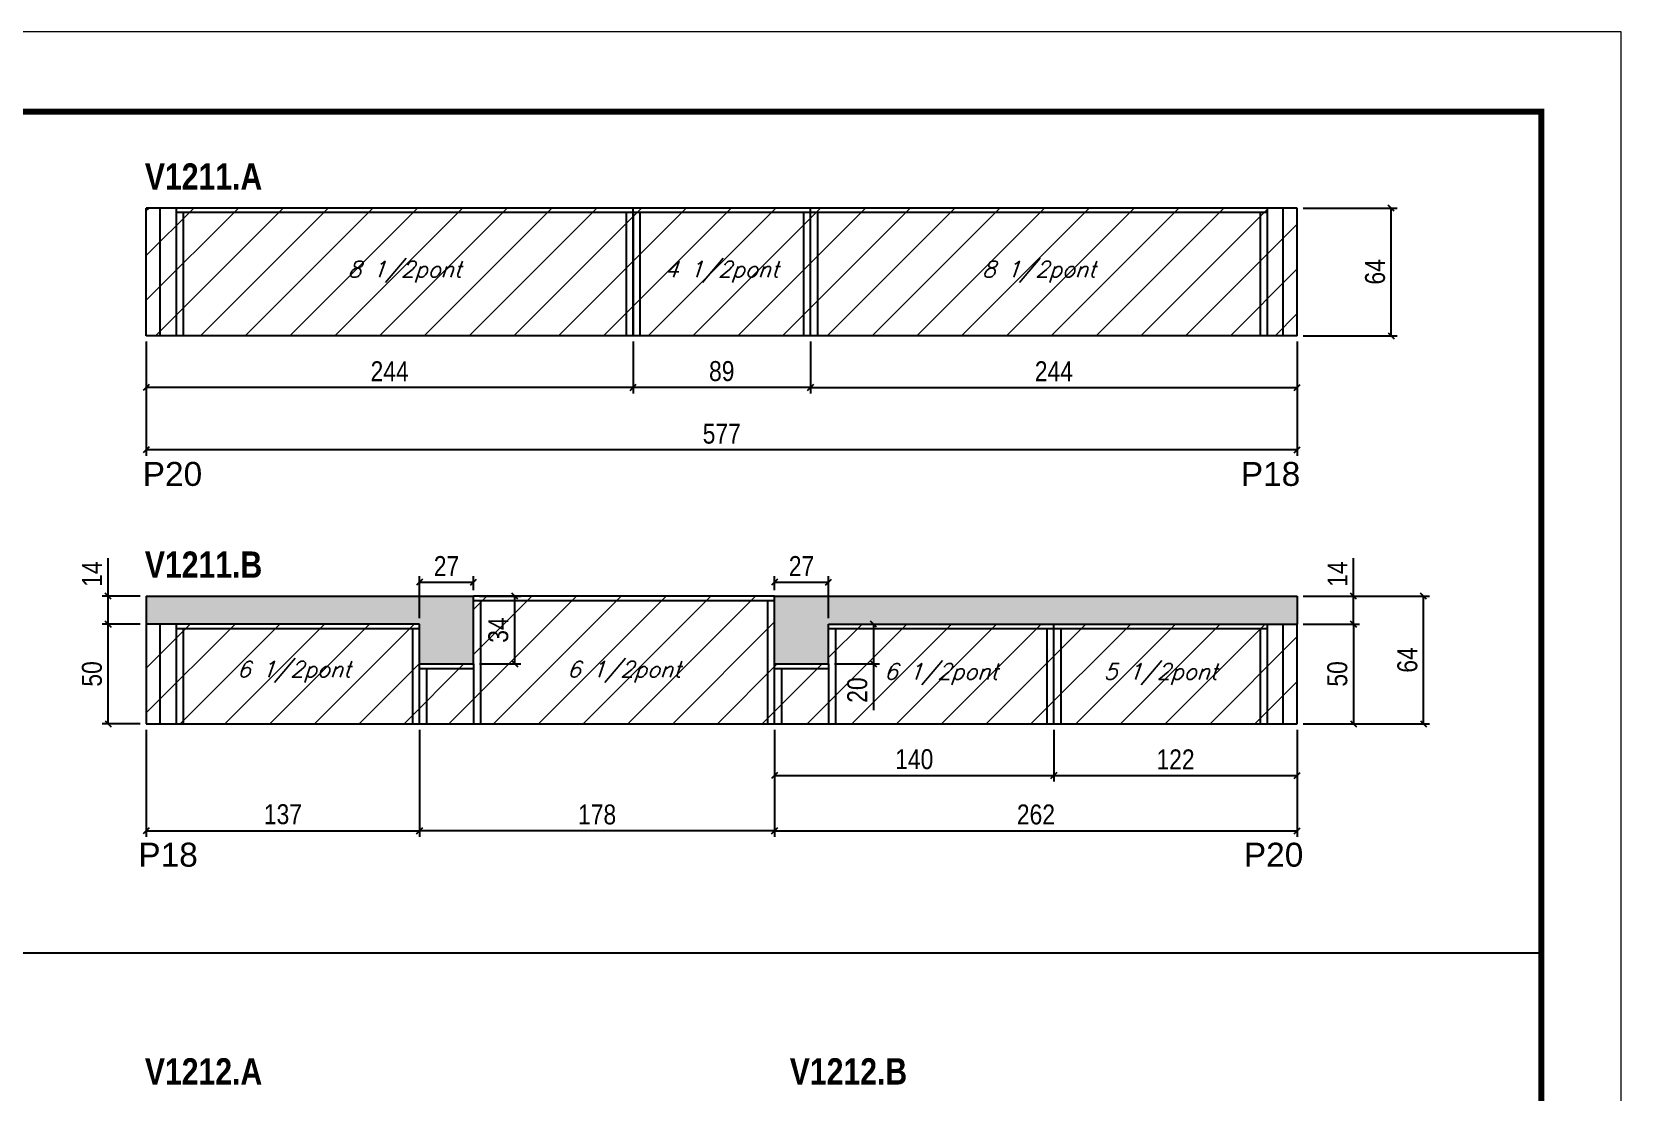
# Model space of a CAD drawing. Extents: x 3309 to 9563, y -2522 to 14608.
# Drawn here: x 7181 to 7978, y 10630 to 11162 of the extents above; entities that cross this region are included whole.
import ezdxf

# ---------------------------------------------------------------- set-up
doc = ezdxf.new("R2010")
doc.units = 0
doc.linetypes.add('DASHED', pattern=[0.75, 0.5, -0.25])
for name, color, linetype in [('5', 5, 'Continuous'), ('COTA', 241, 'Continuous'), ('NOMENCLATURA', 7, 'Continuous'), ('Painéis', 200, 'Continuous'), ('SARR_2.2x7', 40, 'Continuous'), ('SARR_3.5x7', 81, 'Continuous'), ('texto', 7, 'Continuous')]:
    doc.layers.add(name, color=color, linetype=linetype)
for name, color, linetype, lineweight in [('Folhas', 255, 'Continuous', 9), ('Hachura', 251, 'Continuous', 9), ('SARRAFO DE PRESSAO', 251, 'DASHED', 9)]:
    doc.layers.add(name, color=color, linetype=linetype, lineweight=lineweight)
doc.styles.add('COTA TECNICA', font='techl___.ttf', dxfattribs={"height": 10})
doc.styles.add('Romans', font='romans.shx')
doc.styles.get("Standard").update_dxf_attribs({"font": 'arial.ttf'})
doc.styles.add('TECNICA', font='techb___.ttf', dxfattribs={"height": 10})
doc.dimstyles.new('PAINEL', dxfattribs={"dimtxt": 10, "dimasz": 3, "dimexe": 3, "dimexo": 3, "dimgap": 3, "dimtad": 1, "dimdec": 1, "dimzin": 12, "dimdsep": 46, "dimtxsty": 'COTA TECNICA', "dimblk1": 'OBLIQUE', "dimblk2": 'OBLIQUE', "dimsah": 1, "dimcen": 0.9, "dimclrd": 4, "dimclre": 4, "dimclrt": 240, "dimadec": 1, "dimazin": 3, "dimtfac": 1, "dimtdec": 1, "dimtmove": 0, "dimatfit": 3, "dimfxl": 1, "dimtolj": 1, "dimtzin": 12, "dimarcsym": 0})
pattern_1 = [(50, (3183.5, 47.937), (5.46554, -0.4781726), [0.5715, -6.2865]), (355, (3183.5, 47.937), (-1.0573026, 5.7317054), [0.4572, -5.0292175]), (100.451445, (3183.9555, 47.8973), (4.4082374, 5.2535326), [0.4857003, -5.3427073]), (46.1842, (3183.5, 49.461), (8.1323712, -1.26127), [0.85725, -9.42975]), (96.63556, (3184.178, 49.356), (7.122124, 7.422784), [0.7285507, -8.014068]), (351.18415, (3183.5, 49.461), (7.122124, 7.422784), [0.685799, -7.543792]), (21, (3184.262, 49.08), (4.5484317, -3.067956), [0.5715, -6.2865]), (326, (3184.262, 49.08), (1.8540609, 5.525639), [0.4572, -5.0292]), (71.451445, (3184.641, 48.8245), (6.4024926, 2.457683), [0.4857003, -5.342698]), (37.5, (3183.5, 47.9372), (0.0926581, 2.53665117), [0, -4.96824, 0, -5.1054, 0, -5.04825]), (7.5, (3183.5, 47.9372), (2.0045899, 3.00541724), [0, -2.91084, 0, -4.85394, 0, -1.92405]), (327.5, (3181.8007, 47.9372), (4.06771786, -0.17186232), [0, -1.905, 0, -5.9436, 0, -7.8867]), (317.5, (3181.0387, 47.9372), (4.4438754, 0.7627947), [0, -2.4765, 0, -3.94716, 0, -5.6007])]

# ---------------------------------------------------------------- blocks, each defined once
blk = doc.blocks.new('9999999999')
at = {"layer": 'Folhas'}
blk.add_lwpolyline([(98138.98, 34190.21), (99623.98, 34190.21), (99623.98, 35240.21), (98138.98, 35240.21)], close=True, dxfattribs=at)
at = {"layer": 'Folhas', "color": 30, "const_width": 3}
blk.add_lwpolyline([(98213.98, 34230.21), (99583.98, 34230.21), (99583.98, 35200.21), (98213.98, 35200.21)], close=True, dxfattribs=at)
blk = doc.blocks.new('_Oblique')
at = {"color": 0, "linetype": 'ByBlock', "lineweight": -2}
blk.add_line((-0.5, -0.5), (0.5, 0.5), dxfattribs=at)
blk = doc.blocks.new('*D389')
at = {"layer": 'COTA', "color": 4, "linetype": 'ByBlock', "lineweight": -2, "transparency": 16777216}
for p, q in [((7482.44, 11006.77), (7482.44, 10980.86)), ((7571.44, 11006.77), (7571.44, 10980.86)), ((7571.44, 10983.86), (7482.44, 10983.86))]:
    blk.add_line(p, q, dxfattribs=at)
at = {"layer": 'Defpoints', "color": 0, "linetype": 'ByBlock', "transparency": 16777216}
for p in [(7482.44, 11009.77), (7571.44, 11009.77), (7482.44, 10983.86)]:
    blk.add_point(p, dxfattribs=at)
at = {"layer": 'COTA', "color": 4, "linetype": 'ByBlock', "lineweight": -2, "transparency": 16777216, "xscale": 3, "yscale": 3, "zscale": 3, "rotation": 180}
blk.add_blockref('_Oblique', (7482.44, 10983.86), dxfattribs=at)
at = {"layer": 'COTA', "color": 4, "linetype": 'ByBlock', "lineweight": -2, "transparency": 16777216, "xscale": 3, "yscale": 3, "zscale": 3}
blk.add_blockref('_Oblique', (7571.44, 10983.86), dxfattribs=at)
at = {"layer": 'COTA', "color": 240, "linetype": 'ByBlock', "transparency": 16777216, "insert": (7526.94, 10991.96), "char_height": 10, "attachment_point": 5, "style": 'COTA TECNICA'}
blk.add_mtext('\\A1;89', dxfattribs=at)
blk = doc.blocks.new('*D390')
at = {"layer": 'COTA', "color": 4, "linetype": 'ByBlock', "lineweight": -2, "transparency": 16777216}
for p, q in [((7238.44, 11006.77), (7238.44, 10980.86)), ((7482.44, 11006.77), (7482.44, 10980.86)), ((7482.44, 10983.86), (7238.44, 10983.86))]:
    blk.add_line(p, q, dxfattribs=at)
at = {"layer": 'Defpoints', "color": 0, "linetype": 'ByBlock', "transparency": 16777216}
for p in [(7238.44, 11009.77), (7482.44, 11009.77), (7238.44, 10983.86)]:
    blk.add_point(p, dxfattribs=at)
at = {"layer": 'COTA', "color": 4, "linetype": 'ByBlock', "lineweight": -2, "transparency": 16777216, "xscale": 3, "yscale": 3, "zscale": 3, "rotation": 180}
blk.add_blockref('_Oblique', (7238.44, 10983.86), dxfattribs=at)
at = {"layer": 'COTA', "color": 4, "linetype": 'ByBlock', "lineweight": -2, "transparency": 16777216, "xscale": 3, "yscale": 3, "zscale": 3}
blk.add_blockref('_Oblique', (7482.44, 10983.86), dxfattribs=at)
at = {"layer": 'COTA', "color": 240, "linetype": 'ByBlock', "transparency": 16777216, "insert": (7360.44, 10991.93), "char_height": 10, "attachment_point": 5, "style": 'COTA TECNICA'}
blk.add_mtext('\\A1;244', dxfattribs=at)
blk = doc.blocks.new('*D395')
at = {"layer": 'COTA', "color": 4, "linetype": 'ByBlock', "lineweight": -2, "transparency": 16777216}
for p, q in [((7238.44, 11006.77), (7238.44, 10949.47)), ((7815.44, 11006.77), (7815.44, 10949.47)), ((7815.44, 10952.47), (7238.44, 10952.47))]:
    blk.add_line(p, q, dxfattribs=at)
at = {"layer": 'Defpoints', "color": 0, "linetype": 'ByBlock', "transparency": 16777216}
for p in [(7238.44, 11009.77), (7815.44, 11009.77), (7238.44, 10952.47)]:
    blk.add_point(p, dxfattribs=at)
at = {"layer": 'COTA', "color": 4, "linetype": 'ByBlock', "lineweight": -2, "transparency": 16777216, "xscale": 3, "yscale": 3, "zscale": 3, "rotation": 180}
blk.add_blockref('_Oblique', (7238.44, 10952.47), dxfattribs=at)
at = {"layer": 'COTA', "color": 4, "linetype": 'ByBlock', "lineweight": -2, "transparency": 16777216, "xscale": 3, "yscale": 3, "zscale": 3}
blk.add_blockref('_Oblique', (7815.44, 10952.47), dxfattribs=at)
at = {"layer": 'COTA', "color": 240, "linetype": 'ByBlock', "transparency": 16777216, "insert": (7526.94, 10960.58), "char_height": 10, "attachment_point": 5, "style": 'COTA TECNICA'}
blk.add_mtext('\\A1;577', dxfattribs=at)
blk = doc.blocks.new('*D396')
at = {"layer": 'COTA', "color": 4, "lineweight": -2, "transparency": 16777216}
for p, q in [((7571.44, 11006.77), (7571.44, 10980.86)), ((7815.44, 11006.77), (7815.44, 10980.86)), ((7571.44, 10983.86), (7815.44, 10983.86))]:
    blk.add_line(p, q, dxfattribs=at)
at = {"layer": 'Defpoints', "color": 0, "transparency": 16777216}
for p in [(7571.44, 11009.77), (7815.44, 11009.77), (7815.44, 10983.86)]:
    blk.add_point(p, dxfattribs=at)
at = {"layer": 'COTA', "color": 4, "lineweight": -2, "transparency": 16777216, "xscale": 3, "yscale": 3, "zscale": 3, "rotation": 180}
blk.add_blockref('_Oblique', (7571.44, 10983.86), dxfattribs=at)
at = {"layer": 'COTA', "color": 4, "lineweight": -2, "transparency": 16777216, "xscale": 3, "yscale": 3, "zscale": 3}
blk.add_blockref('_Oblique', (7815.44, 10983.86), dxfattribs=at)
at = {"layer": 'COTA', "color": 240, "transparency": 16777216, "insert": (7693.44, 10991.93), "char_height": 10, "attachment_point": 5, "style": 'COTA TECNICA'}
blk.add_mtext('\\A1;244', dxfattribs=at)
blk = doc.blocks.new('*D397')
at = {"layer": 'COTA', "color": 4, "lineweight": -2, "transparency": 16777216}
for p, q in [((7818.44, 11073.77), (7865.61, 11073.77)), ((7862.61, 11009.77), (7862.61, 11073.77)), ((7818.44, 11009.77), (7865.61, 11009.77))]:
    blk.add_line(p, q, dxfattribs=at)
at = {"layer": 'Defpoints', "color": 0, "transparency": 16777216}
for p in [(7815.44, 11073.77), (7862.61, 11073.77), (7815.44, 11009.77)]:
    blk.add_point(p, dxfattribs=at)
at = {"layer": 'COTA', "color": 4, "lineweight": -2, "transparency": 16777216, "xscale": 3, "yscale": 3, "zscale": 3}
for p, rotation in [((7862.61, 11073.77), 90), ((7862.61, 11009.77), 270)]:
    blk.add_blockref('_Oblique', p, dxfattribs=dict(at, rotation=rotation))
at = {"layer": 'COTA', "color": 240, "transparency": 16777216, "insert": (7854.51, 11041.77), "char_height": 10, "attachment_point": 5, "rotation": 90, "style": 'COTA TECNICA'}
blk.add_mtext('\\A1;64', dxfattribs=at)
blk = doc.blocks.new('*D391')
at = {"layer": 'COTA', "color": 4, "linetype": 'ByBlock', "lineweight": -2, "transparency": 16777216}
for p, q in [((7553.44, 10812.18), (7553.44, 10786.27)), ((7693.44, 10812.18), (7693.44, 10786.27)), ((7553.44, 10789.27), (7693.44, 10789.27))]:
    blk.add_line(p, q, dxfattribs=at)
at = {"layer": 'Defpoints', "color": 0, "linetype": 'ByBlock', "transparency": 16777216}
for p in [(7553.44, 10815.18), (7693.44, 10815.18), (7693.44, 10789.27)]:
    blk.add_point(p, dxfattribs=at)
at = {"layer": 'COTA', "color": 4, "linetype": 'ByBlock', "lineweight": -2, "transparency": 16777216, "xscale": 3, "yscale": 3, "zscale": 3, "rotation": 180}
blk.add_blockref('_Oblique', (7553.44, 10789.27), dxfattribs=at)
at = {"layer": 'COTA', "color": 4, "linetype": 'ByBlock', "lineweight": -2, "transparency": 16777216, "xscale": 3, "yscale": 3, "zscale": 3}
blk.add_blockref('_Oblique', (7693.44, 10789.27), dxfattribs=at)
at = {"layer": 'COTA', "color": 240, "linetype": 'ByBlock', "transparency": 16777216, "insert": (7623.44, 10797.37), "char_height": 10, "attachment_point": 5, "style": 'COTA TECNICA'}
blk.add_mtext('\\A1;140', dxfattribs=at)
blk = doc.blocks.new('*D392')
at = {"layer": 'COTA', "color": 4, "linetype": 'ByBlock', "lineweight": -2, "transparency": 16777216}
for p, q in [((7693.44, 10812.18), (7693.44, 10786.27)), ((7815.44, 10812.18), (7815.44, 10786.27)), ((7693.44, 10789.27), (7815.44, 10789.27))]:
    blk.add_line(p, q, dxfattribs=at)
at = {"layer": 'Defpoints', "color": 0, "linetype": 'ByBlock', "transparency": 16777216}
for p in [(7693.44, 10815.18), (7815.44, 10815.18), (7815.44, 10789.27)]:
    blk.add_point(p, dxfattribs=at)
at = {"layer": 'COTA', "color": 4, "linetype": 'ByBlock', "lineweight": -2, "transparency": 16777216, "xscale": 3, "yscale": 3, "zscale": 3, "rotation": 180}
blk.add_blockref('_Oblique', (7693.44, 10789.27), dxfattribs=at)
at = {"layer": 'COTA', "color": 4, "linetype": 'ByBlock', "lineweight": -2, "transparency": 16777216, "xscale": 3, "yscale": 3, "zscale": 3}
blk.add_blockref('_Oblique', (7815.44, 10789.27), dxfattribs=at)
at = {"layer": 'COTA', "color": 240, "linetype": 'ByBlock', "transparency": 16777216, "insert": (7754.44, 10797.33), "char_height": 10, "attachment_point": 5, "style": 'COTA TECNICA'}
blk.add_mtext('\\A1;122', dxfattribs=at)
blk = doc.blocks.new('*D398')
at = {"layer": 'COTA', "color": 4, "linetype": 'ByBlock', "lineweight": -2, "transparency": 16777216}
for p, q in [((7553.44, 10812.18), (7553.44, 10758.56)), ((7815.44, 10812.18), (7815.44, 10758.56)), ((7553.44, 10761.56), (7815.44, 10761.56))]:
    blk.add_line(p, q, dxfattribs=at)
at = {"layer": 'Defpoints', "color": 0, "linetype": 'ByBlock', "transparency": 16777216}
for p in [(7553.44, 10815.18), (7815.44, 10815.18), (7815.44, 10761.56)]:
    blk.add_point(p, dxfattribs=at)
at = {"layer": 'COTA', "color": 4, "linetype": 'ByBlock', "lineweight": -2, "transparency": 16777216, "xscale": 3, "yscale": 3, "zscale": 3, "rotation": 180}
blk.add_blockref('_Oblique', (7553.44, 10761.56), dxfattribs=at)
at = {"layer": 'COTA', "color": 4, "linetype": 'ByBlock', "lineweight": -2, "transparency": 16777216, "xscale": 3, "yscale": 3, "zscale": 3}
blk.add_blockref('_Oblique', (7815.44, 10761.56), dxfattribs=at)
at = {"layer": 'COTA', "color": 240, "linetype": 'ByBlock', "transparency": 16777216, "insert": (7684.44, 10769.66), "char_height": 10, "attachment_point": 5, "style": 'COTA TECNICA'}
blk.add_mtext('\\A1;262', dxfattribs=at)
blk = doc.blocks.new('*D399')
at = {"layer": 'COTA', "color": 4, "lineweight": -2, "transparency": 16777216}
for p, q in [((7375.44, 10812.18), (7375.44, 10758.56)), ((7553.44, 10812.18), (7553.44, 10758.56)), ((7553.44, 10761.56), (7375.44, 10761.56))]:
    blk.add_line(p, q, dxfattribs=at)
at = {"layer": 'Defpoints', "color": 0, "transparency": 16777216}
for p in [(7375.44, 10815.18), (7553.44, 10815.18), (7375.44, 10761.56)]:
    blk.add_point(p, dxfattribs=at)
at = {"layer": 'COTA', "color": 4, "lineweight": -2, "transparency": 16777216, "xscale": 3, "yscale": 3, "zscale": 3, "rotation": 180}
blk.add_blockref('_Oblique', (7375.44, 10761.56), dxfattribs=at)
at = {"layer": 'COTA', "color": 4, "lineweight": -2, "transparency": 16777216, "xscale": 3, "yscale": 3, "zscale": 3}
blk.add_blockref('_Oblique', (7553.44, 10761.56), dxfattribs=at)
at = {"layer": 'COTA', "color": 240, "transparency": 16777216, "insert": (7464.44, 10769.65), "char_height": 10, "attachment_point": 5, "style": 'COTA TECNICA'}
blk.add_mtext('\\A1;178', dxfattribs=at)
blk = doc.blocks.new('*D400')
at = {"layer": 'COTA', "color": 4, "lineweight": -2, "transparency": 16777216}
for p, q in [((7583.44, 10865.18), (7606.03, 10865.18)), ((7603.03, 10865.18), (7603.03, 10845.18)), ((7583.44, 10845.18), (7606.03, 10845.18)), ((7603.03, 10845.18), (7603.03, 10821.97))]:
    blk.add_line(p, q, dxfattribs=at)
at = {"layer": 'Defpoints', "color": 0, "transparency": 16777216}
for p in [(7580.44, 10865.18), (7580.44, 10845.18), (7603.03, 10845.18)]:
    blk.add_point(p, dxfattribs=at)
at = {"layer": 'COTA', "color": 4, "lineweight": -2, "transparency": 16777216, "xscale": 3, "yscale": 3, "zscale": 3}
for p, rotation in [((7603.03, 10865.18), 90), ((7603.03, 10845.18), 270)]:
    blk.add_blockref('_Oblique', p, dxfattribs=dict(at, rotation=rotation))
at = {"layer": 'COTA', "color": 240, "transparency": 16777216, "insert": (7594.92, 10832.08), "char_height": 10, "attachment_point": 5, "rotation": 90, "style": 'COTA TECNICA'}
blk.add_mtext('\\A1;20', dxfattribs=at)
blk = doc.blocks.new('*D393')
at = {"layer": 'COTA', "color": 4, "lineweight": -2, "transparency": 16777216}
for p, q in [((7235.44, 10865.18), (7216.33, 10865.18)), ((7219.33, 10815.18), (7219.33, 10865.18)), ((7235.44, 10815.18), (7216.33, 10815.18))]:
    blk.add_line(p, q, dxfattribs=at)
at = {"layer": 'Defpoints', "color": 0, "transparency": 16777216}
for p in [(7219.33, 10865.18), (7238.44, 10865.18), (7238.44, 10815.18)]:
    blk.add_point(p, dxfattribs=at)
at = {"layer": 'COTA', "color": 4, "lineweight": -2, "transparency": 16777216, "xscale": 3, "yscale": 3, "zscale": 3}
for p, rotation in [((7219.33, 10865.18), 90), ((7219.33, 10815.18), 270)]:
    blk.add_blockref('_Oblique', p, dxfattribs=dict(at, rotation=rotation))
at = {"layer": 'COTA', "color": 240, "transparency": 16777216, "insert": (7211.22, 10840.18), "char_height": 10, "attachment_point": 5, "rotation": 90, "style": 'COTA TECNICA'}
blk.add_mtext('\\A1;50', dxfattribs=at)
blk = doc.blocks.new('*D394')
at = {"layer": 'COTA', "color": 4, "lineweight": -2, "transparency": 16777216}
for p, q in [((7219.33, 10879.18), (7219.33, 10898.3)), ((7235.44, 10879.18), (7216.33, 10879.18)), ((7219.33, 10865.18), (7219.33, 10879.18)), ((7235.44, 10865.18), (7216.33, 10865.18))]:
    blk.add_line(p, q, dxfattribs=at)
at = {"layer": 'Defpoints', "color": 0, "transparency": 16777216}
for p in [(7219.33, 10879.18), (7238.44, 10879.18), (7238.44, 10865.18)]:
    blk.add_point(p, dxfattribs=at)
at = {"layer": 'COTA', "color": 4, "lineweight": -2, "transparency": 16777216, "xscale": 3, "yscale": 3, "zscale": 3}
for p, rotation in [((7219.33, 10879.18), 90), ((7219.33, 10865.18), 270)]:
    blk.add_blockref('_Oblique', p, dxfattribs=dict(at, rotation=rotation))
at = {"layer": 'COTA', "color": 240, "transparency": 16777216, "insert": (7211.26, 10890.24), "char_height": 10, "attachment_point": 5, "rotation": 90, "style": 'COTA TECNICA'}
blk.add_mtext('\\A1;14', dxfattribs=at)
blk = doc.blocks.new('*D401')
at = {"layer": 'COTA', "color": 4, "lineweight": -2, "transparency": 16777216}
for p, q in [((7238.44, 10812.18), (7238.44, 10758.56)), ((7375.44, 10812.18), (7375.44, 10758.56)), ((7238.44, 10761.56), (7375.44, 10761.56))]:
    blk.add_line(p, q, dxfattribs=at)
at = {"layer": 'Defpoints', "color": 0, "transparency": 16777216}
for p in [(7238.44, 10815.18), (7375.44, 10815.18), (7375.44, 10761.56)]:
    blk.add_point(p, dxfattribs=at)
at = {"layer": 'COTA', "color": 4, "lineweight": -2, "transparency": 16777216, "xscale": 3, "yscale": 3, "zscale": 3, "rotation": 180}
blk.add_blockref('_Oblique', (7238.44, 10761.56), dxfattribs=at)
at = {"layer": 'COTA', "color": 4, "lineweight": -2, "transparency": 16777216, "xscale": 3, "yscale": 3, "zscale": 3}
blk.add_blockref('_Oblique', (7375.44, 10761.56), dxfattribs=at)
at = {"layer": 'COTA', "color": 240, "transparency": 16777216, "insert": (7306.94, 10769.78), "char_height": 10, "attachment_point": 5, "style": 'COTA TECNICA'}
blk.add_mtext('\\A1;137', dxfattribs=at)
blk = doc.blocks.new('*D402')
at = {"layer": 'COTA', "color": 4, "lineweight": -2, "transparency": 16777216}
for p, q in [((7405.44, 10879.18), (7426.17, 10879.18)), ((7423.17, 10845.18), (7423.17, 10879.18)), ((7405.44, 10845.18), (7426.17, 10845.18))]:
    blk.add_line(p, q, dxfattribs=at)
at = {"layer": 'Defpoints', "color": 0, "transparency": 16777216}
for p in [(7402.44, 10879.18), (7423.17, 10879.18), (7402.44, 10845.18)]:
    blk.add_point(p, dxfattribs=at)
at = {"layer": 'COTA', "color": 4, "lineweight": -2, "transparency": 16777216, "xscale": 3, "yscale": 3, "zscale": 3}
for p, rotation in [((7423.17, 10879.18), 90), ((7423.17, 10845.18), 270)]:
    blk.add_blockref('_Oblique', p, dxfattribs=dict(at, rotation=rotation))
at = {"layer": 'COTA', "color": 240, "transparency": 16777216, "insert": (7414.95, 10862.18), "char_height": 10, "attachment_point": 5, "rotation": 90, "style": 'COTA TECNICA'}
blk.add_mtext('\\A1;34', dxfattribs=at)
blk = doc.blocks.new('*D403')
at = {"layer": 'COTA', "color": 4, "lineweight": -2, "transparency": 16777216}
for p, q in [((7818.44, 10865.18), (7846.71, 10865.18)), ((7843.71, 10865.18), (7843.71, 10815.18)), ((7818.44, 10815.18), (7846.71, 10815.18))]:
    blk.add_line(p, q, dxfattribs=at)
at = {"layer": 'Defpoints', "color": 0, "transparency": 16777216}
for p in [(7815.44, 10865.18), (7815.44, 10815.18), (7843.71, 10815.18)]:
    blk.add_point(p, dxfattribs=at)
at = {"layer": 'COTA', "color": 4, "lineweight": -2, "transparency": 16777216, "xscale": 3, "yscale": 3, "zscale": 3}
for p, rotation in [((7843.71, 10865.18), 90), ((7843.71, 10815.18), 270)]:
    blk.add_blockref('_Oblique', p, dxfattribs=dict(at, rotation=rotation))
at = {"layer": 'COTA', "color": 240, "transparency": 16777216, "insert": (7835.6, 10840.18), "char_height": 10, "attachment_point": 5, "rotation": 90, "style": 'COTA TECNICA'}
blk.add_mtext('\\A1;50', dxfattribs=at)
blk = doc.blocks.new('*D404')
at = {"layer": 'COTA', "color": 4, "lineweight": -2, "transparency": 16777216}
for p, q in [((7843.71, 10879.18), (7843.71, 10898.3)), ((7818.44, 10879.18), (7846.71, 10879.18)), ((7843.71, 10865.18), (7843.71, 10879.18)), ((7818.44, 10865.18), (7846.71, 10865.18))]:
    blk.add_line(p, q, dxfattribs=at)
at = {"layer": 'Defpoints', "color": 0, "transparency": 16777216}
for p in [(7815.44, 10879.18), (7843.71, 10879.18), (7815.44, 10865.18)]:
    blk.add_point(p, dxfattribs=at)
at = {"layer": 'COTA', "color": 4, "lineweight": -2, "transparency": 16777216, "xscale": 3, "yscale": 3, "zscale": 3}
for p, rotation in [((7843.71, 10879.18), 90), ((7843.71, 10865.18), 270)]:
    blk.add_blockref('_Oblique', p, dxfattribs=dict(at, rotation=rotation))
at = {"layer": 'COTA', "color": 240, "transparency": 16777216, "insert": (7835.64, 10890.24), "char_height": 10, "attachment_point": 5, "rotation": 90, "style": 'COTA TECNICA'}
blk.add_mtext('\\A1;14', dxfattribs=at)
blk = doc.blocks.new('*D405')
at = {"layer": 'COTA', "color": 4, "lineweight": -2, "transparency": 16777216}
for p, q in [((7818.44, 10879.18), (7881.8, 10879.18)), ((7878.8, 10815.18), (7878.8, 10879.18)), ((7818.44, 10815.18), (7881.8, 10815.18))]:
    blk.add_line(p, q, dxfattribs=at)
at = {"layer": 'Defpoints', "color": 0, "transparency": 16777216}
for p in [(7815.44, 10879.18), (7878.8, 10879.18), (7815.44, 10815.18)]:
    blk.add_point(p, dxfattribs=at)
at = {"layer": 'COTA', "color": 4, "lineweight": -2, "transparency": 16777216, "xscale": 3, "yscale": 3, "zscale": 3}
for p, rotation in [((7878.8, 10879.18), 90), ((7878.8, 10815.18), 270)]:
    blk.add_blockref('_Oblique', p, dxfattribs=dict(at, rotation=rotation))
at = {"layer": 'COTA', "color": 240, "transparency": 16777216, "insert": (7870.7, 10847.18), "char_height": 10, "attachment_point": 5, "rotation": 90, "style": 'COTA TECNICA'}
blk.add_mtext('\\A1;64', dxfattribs=at)
blk = doc.blocks.new('*D406')
at = {"layer": 'COTA', "color": 4, "lineweight": -2, "transparency": 16777216}
for p, q in [((7375.44, 10868.18), (7375.44, 10889.19)), ((7375.44, 10886.19), (7402.44, 10886.19)), ((7402.44, 10882.18), (7402.44, 10889.19))]:
    blk.add_line(p, q, dxfattribs=at)
at = {"layer": 'Defpoints', "color": 0, "transparency": 16777216}
for p in [(7402.44, 10886.19), (7402.44, 10879.18), (7375.44, 10865.18)]:
    blk.add_point(p, dxfattribs=at)
at = {"layer": 'COTA', "color": 4, "lineweight": -2, "transparency": 16777216, "xscale": 3, "yscale": 3, "zscale": 3, "rotation": 180}
blk.add_blockref('_Oblique', (7375.44, 10886.19), dxfattribs=at)
at = {"layer": 'COTA', "color": 4, "lineweight": -2, "transparency": 16777216, "xscale": 3, "yscale": 3, "zscale": 3}
blk.add_blockref('_Oblique', (7402.44, 10886.19), dxfattribs=at)
at = {"layer": 'COTA', "color": 240, "transparency": 16777216, "insert": (7388.94, 10894.26), "char_height": 10, "attachment_point": 5, "style": 'COTA TECNICA'}
blk.add_mtext('\\A1;27', dxfattribs=at)
blk = doc.blocks.new('*D407')
at = {"layer": 'COTA', "color": 4, "lineweight": -2, "transparency": 16777216}
for p, q in [((7553.44, 10882.18), (7553.44, 10889.19)), ((7553.44, 10886.19), (7580.44, 10886.19)), ((7580.44, 10868.18), (7580.44, 10889.19))]:
    blk.add_line(p, q, dxfattribs=at)
at = {"layer": 'Defpoints', "color": 0, "transparency": 16777216}
for p in [(7580.44, 10886.19), (7553.44, 10879.18), (7580.44, 10865.18)]:
    blk.add_point(p, dxfattribs=at)
at = {"layer": 'COTA', "color": 4, "lineweight": -2, "transparency": 16777216, "xscale": 3, "yscale": 3, "zscale": 3, "rotation": 180}
blk.add_blockref('_Oblique', (7553.44, 10886.19), dxfattribs=at)
at = {"layer": 'COTA', "color": 4, "lineweight": -2, "transparency": 16777216, "xscale": 3, "yscale": 3, "zscale": 3}
blk.add_blockref('_Oblique', (7580.44, 10886.19), dxfattribs=at)
at = {"layer": 'COTA', "color": 240, "transparency": 16777216, "insert": (7566.94, 10894.26), "char_height": 10, "attachment_point": 5, "style": 'COTA TECNICA'}
blk.add_mtext('\\A1;27', dxfattribs=at)

msp = doc.modelspace()

# ---------------------------------------------------------------- hatches: boundary and pattern name
at = {"layer": 'COTA'}
h = msp.add_hatch(dxfattribs=at)
h.set_pattern_fill('AR-CONC', color=256, scale=0.03)
h.set_pattern_definition(pattern_1)
h.paths.add_polyline_path([(7402.44, 10879.18), (7238.44, 10879.18), (7238.44, 10865.18), (7375.44, 10865.18), (7375.44, 10845.18), (7402.44, 10845.18)])
h = msp.add_hatch(dxfattribs=at)
h.set_pattern_fill('AR-CONC', color=256, scale=0.03)
h.set_pattern_definition(pattern_1)
h.paths.add_polyline_path([(7553.44, 10879.18), (7553.44, 10845.18), (7580.44, 10845.18), (7580.44, 10865.18), (7815.44, 10865.18), (7815.44, 10879.18)])
at = {"layer": 'Hachura', "linetype": 'ByBlock'}
h = msp.add_hatch(dxfattribs=at)
h.set_pattern_fill('ANSI31', color=256, scale=5)
h.set_pattern_definition([(45, (225.953, -1148.575), (-11.22532, 11.22532), [])])
h.paths.add_polyline_path([(7482.44, 11009.77), (7482.44, 11073.77), (7238.44, 11073.77), (7238.44, 11009.77)])
h.paths.add_polyline_path([(7571.44, 11009.77), (7571.44, 11073.77), (7482.44, 11073.77), (7482.44, 11009.77)])
h.paths.add_polyline_path([(7815.44, 11009.77), (7815.44, 11073.77), (7571.44, 11073.77), (7571.44, 11009.77)])
h = msp.add_hatch(dxfattribs=at)
h.set_pattern_fill('ANSI31', color=256, scale=5)
h.set_pattern_definition([(45, (1585, 1148.575), (-11.22532, 11.22532), [])])
h.paths.add_polyline_path([(7238.44, 10865.18), (7238.44, 10815.18), (7375.44, 10815.18), (7375.44, 10865.18)])
h.paths.add_polyline_path([(7553.44, 10815.18), (7553.44, 10879.18), (7402.44, 10879.18), (7402.44, 10845.18), (7375.44, 10845.18), (7375.44, 10815.18)])
h.paths.add_polyline_path([(7580.44, 10865.18), (7580.44, 10845.18), (7553.44, 10845.18), (7553.44, 10815.18), (7693.44, 10815.18), (7693.44, 10865.18)])
h.paths.add_polyline_path([(7693.44, 10865.18), (7693.44, 10815.18), (7815.44, 10815.18), (7815.44, 10865.18)])

# ---------------------------------------------------------------- linework, layer by layer
at = {"layer": 'COTA'}
for p, q in [((7238.44, 10879.18), (7238.44, 10865.18)), ((7238.44, 10879.18), (7402.44, 10879.18)), ((7553.44, 10879.18), (7815.44, 10879.18)), ((7815.44, 10879.18), (7815.44, 10865.18)), ((7402.44, 10845.18), (7402.44, 10815.18)), ((7580.44, 10845.18), (7580.44, 10815.18)), ((6873.98, 10700.34), (7937.87, 10700.34))]:
    msp.add_line(p, q, dxfattribs=at)
at = {"layer": 'Painéis', "linetype": 'ByBlock'}
for p, q in [((7815.44, 11073.77), (7238.44, 11073.77)), ((7238.44, 11009.77), (7238.44, 11073.77)), ((7482.44, 11009.77), (7482.44, 11073.77)), ((7571.44, 11009.77), (7571.44, 11073.77)), ((7815.44, 11009.77), (7815.44, 11073.77)), ((7815.44, 11009.77), (7238.44, 11009.77)), ((7402.44, 10845.18), (7402.44, 10879.18)), ((7553.44, 10879.18), (7402.44, 10879.18)), ((7553.44, 10815.18), (7553.44, 10879.18)), ((7375.44, 10865.18), (7238.44, 10865.18)), ((7238.44, 10865.18), (7238.44, 10815.18)), ((7375.44, 10815.18), (7375.44, 10865.18)), ((7580.44, 10865.18), (7815.44, 10865.18)), ((7580.44, 10845.18), (7580.44, 10865.18)), ((7693.44, 10815.18), (7693.44, 10865.18)), ((7815.44, 10815.18), (7815.44, 10865.18)), ((7375.44, 10845.18), (7402.44, 10845.18)), ((7553.44, 10845.18), (7580.44, 10845.18)), ((7238.44, 10815.18), (7815.44, 10815.18))]:
    msp.add_line(p, q, dxfattribs=at)
at = {"layer": 'SARR_2.2x7', "linetype": 'Continuous'}
for p, q in [((7245.44, 11009.77), (7245.44, 11073.77)), ((7482.44, 11071.57), (7253.44, 11071.57)), ((7571.44, 11071.57), (7482.44, 11071.57)), ((7800.44, 11071.57), (7571.44, 11071.57)), ((7808.44, 11009.77), (7808.44, 11073.77)), ((7402.44, 10876.98), (7553.44, 10876.98)), ((7245.44, 10815.18), (7245.44, 10865.18)), ((7253.44, 10862.98), (7375.44, 10862.98)), ((7580.44, 10862.98), (7693.44, 10862.98)), ((7693.44, 10862.98), (7800.44, 10862.98)), ((7808.44, 10815.18), (7808.44, 10865.18)), ((7375.44, 10842.98), (7402.44, 10842.98)), ((7553.44, 10842.98), (7580.44, 10842.98))]:
    msp.add_line(p, q, dxfattribs=at)
at = {"layer": 'SARR_3.5x7'}
for p, q in [((7253.44, 11073.77), (7253.44, 11009.77)), ((7256.94, 11071.57), (7256.94, 11009.77)), ((7478.94, 11071.57), (7478.94, 11009.77)), ((7482.44, 11071.57), (7482.44, 11009.77)), ((7485.94, 11071.57), (7485.94, 11009.77)), ((7567.94, 11071.57), (7567.94, 11009.77)), ((7574.94, 11071.57), (7574.94, 11009.77)), ((7796.94, 11071.57), (7796.94, 11009.77)), ((7800.44, 11073.77), (7800.44, 11009.77)), ((7405.94, 10876.98), (7405.94, 10815.18)), ((7549.94, 10876.98), (7549.94, 10815.18)), ((7253.44, 10865.18), (7253.44, 10815.18)), ((7256.94, 10862.98), (7256.94, 10815.18)), ((7371.94, 10862.98), (7371.94, 10815.18)), ((7583.94, 10862.98), (7583.94, 10815.18)), ((7689.94, 10862.98), (7689.94, 10815.18)), ((7696.94, 10862.98), (7696.94, 10815.18)), ((7796.94, 10862.98), (7796.94, 10815.18)), ((7800.44, 10865.18), (7800.44, 10815.18)), ((7378.94, 10842.98), (7378.94, 10815.18)), ((7556.94, 10842.98), (7556.94, 10815.18))]:
    msp.add_line(p, q, dxfattribs=at)

# ---------------------------------------------------------------- block references
at = {"layer": 'SARRAFO DE PRESSAO', "color": 6, "linetype": 'ByBlock'}
msp.add_blockref('9999999999', (-91646.11, -24078.07), dxfattribs=at)

# ---------------------------------------------------------------- texts
at = {"layer": '5', "linetype": 'Continuous'}
for s, rotation, p in [('P20', 0.00004, (7236.64, 10934.46)), ('P18', 0.00004, (7787.15, 10934.46)), ('P18', 359.99996, (7234.44, 10743.55)), ('P20', 359.99996, (7788.68, 10743.55))]:
    msp.add_text(s, height=12, rotation=rotation, dxfattribs=at).set_placement(p)
at = {"layer": 'NOMENCLATURA', "style": 'TECNICA'}
for s, p in [('V1211.A', (7237.72, 11082.96)), ('V1211.B', (7237.72, 10888.37)), ('V1212.A', (7237.72, 10634.3)), ('V1212.B', (7561.04, 10634.3))]:
    msp.add_text(s, height=13.2, dxfattribs=at).set_placement(p)
at = {"layer": 'texto', "color": 2, "char_height": 8, "attachment_point": 5, "style": 'Romans'}
for s, insert in [('{\\Q19;\\C256;8 1/2pont}', (7367.94, 11041.77)), ('{\\Q19;\\C256;4 1/2pont}', (7526.94, 11041.77)), ('{\\Q19;\\C256;8 1/2pont}', (7685.94, 11041.77)), ('{\\Q19;\\C256;6 1/2pont}', (7312.44, 10841.18)), ('{\\Q19;\\C256;6 1/2pont}', (7477.94, 10841.18)), ('{\\Q19;\\C256;6 1/2pont}', (7636.94, 10840.08)), ('{\\Q19;\\C256;5 1/2pont}', (7746.94, 10840.08))]:
    msp.add_mtext(s, dxfattribs=dict(at, insert=insert))

# ---------------------------------------------------------------- dimensions: what is measured, and where the dimension line sits
at = {"layer": 'COTA'}
for base, p1, p2, angle, picture, middle in [((7862.61, 11073.77), (7815.44, 11009.77), (7815.44, 11073.77), 90, '*D397', (7854.51, 11041.77)), ((7219.33, 10879.18), (7238.44, 10865.18), (7238.44, 10879.18), 90, '*D394', (7211.26, 10890.24)), ((7843.71, 10879.18), (7815.44, 10865.18), (7815.44, 10879.18), 90, '*D404', (7835.64, 10890.24)), ((7423.17, 10879.18), (7402.44, 10845.18), (7402.44, 10879.18), 90, '*D402', (7414.95, 10862.18)), ((7878.8, 10879.18), (7815.44, 10815.18), (7815.44, 10879.18), 90, '*D405', (7870.7, 10847.18)), ((7219.33, 10865.18), (7238.44, 10815.18), (7238.44, 10865.18), 90, '*D393', (7211.22, 10840.18)), ((7603.03, 10845.18), (7580.44, 10865.18), (7580.44, 10845.18), 90, '*D400', (7594.92, 10832.08)), ((7843.71, 10815.18), (7815.44, 10865.18), (7815.44, 10815.18), 90, '*D403', (7835.6, 10840.18)), ((7375.44, 10761.56), (7238.44, 10815.18), (7375.44, 10815.18), 180, '*D401', (7306.94, 10769.78)), ((7375.44, 10761.56), (7553.44, 10815.18), (7375.44, 10815.18), 180, '*D399', (7464.44, 10769.65))]:
    dim = msp.add_linear_dim(base=base, p1=p1, p2=p2, angle=angle, dimstyle='PAINEL', dxfattribs=at)
    dim.commit()
    dim.dimension.update_dxf_attribs({"geometry": picture, "text_midpoint": middle})
at = {"layer": 'COTA', "linetype": 'ByBlock'}
dim = msp.add_linear_dim(base=(7238.44, 10983.86), p1=(7482.44, 11009.77), p2=(7238.44, 11009.77), angle=180, dimstyle='PAINEL', override={"dimtmove": 1}, dxfattribs=at)
dim.commit()
dim.dimension.update_dxf_attribs({"geometry": '*D390', "text_midpoint": (7360.44, 10991.93)})
for base, p1, p2, picture, middle in [((7238.44, 10952.47), (7815.44, 11009.77), (7238.44, 11009.77), '*D395', (7526.94, 10960.58)), ((7482.44, 10983.86), (7571.44, 11009.77), (7482.44, 11009.77), '*D389', (7526.94, 10991.96))]:
    dim = msp.add_linear_dim(base=base, p1=p1, p2=p2, angle=180, dimstyle='PAINEL', dxfattribs=at)
    dim.commit()
    dim.dimension.update_dxf_attribs({"geometry": picture, "text_midpoint": middle})
at = {"layer": 'COTA'}
for base, p1, p2, picture, middle in [((7815.44, 10983.86), (7571.44, 11009.77), (7815.44, 11009.77), '*D396', (7693.44, 10991.93)), ((7402.44, 10886.19), (7375.44, 10865.18), (7402.44, 10879.18), '*D406', (7388.94, 10894.26)), ((7580.44, 10886.19), (7553.44, 10879.18), (7580.44, 10865.18), '*D407', (7566.94, 10894.26))]:
    dim = msp.add_linear_dim(base=base, p1=p1, p2=p2, dimstyle='PAINEL', dxfattribs=at)
    dim.commit()
    dim.dimension.update_dxf_attribs({"geometry": picture, "text_midpoint": middle})
at = {"layer": 'COTA', "linetype": 'ByBlock'}
for base, p2, picture, middle in [((7693.44, 10789.27), (7693.44, 10815.18), '*D391', (7623.44, 10797.37)), ((7815.44, 10761.56), (7815.44, 10815.18), '*D398', (7684.44, 10769.66))]:
    dim = msp.add_linear_dim(base=base, p1=(7553.44, 10815.18), p2=p2, dimstyle='PAINEL', dxfattribs=at)
    dim.commit()
    dim.dimension.update_dxf_attribs({"geometry": picture, "text_midpoint": middle})
dim = msp.add_linear_dim(base=(7815.44, 10789.27), p1=(7693.44, 10815.18), p2=(7815.44, 10815.18), dimstyle='PAINEL', override={"dimtmove": 1}, dxfattribs=at)
dim.commit()
dim.dimension.update_dxf_attribs({"geometry": '*D392', "text_midpoint": (7754.44, 10797.33)})

doc.saveas('drawing.dxf')
